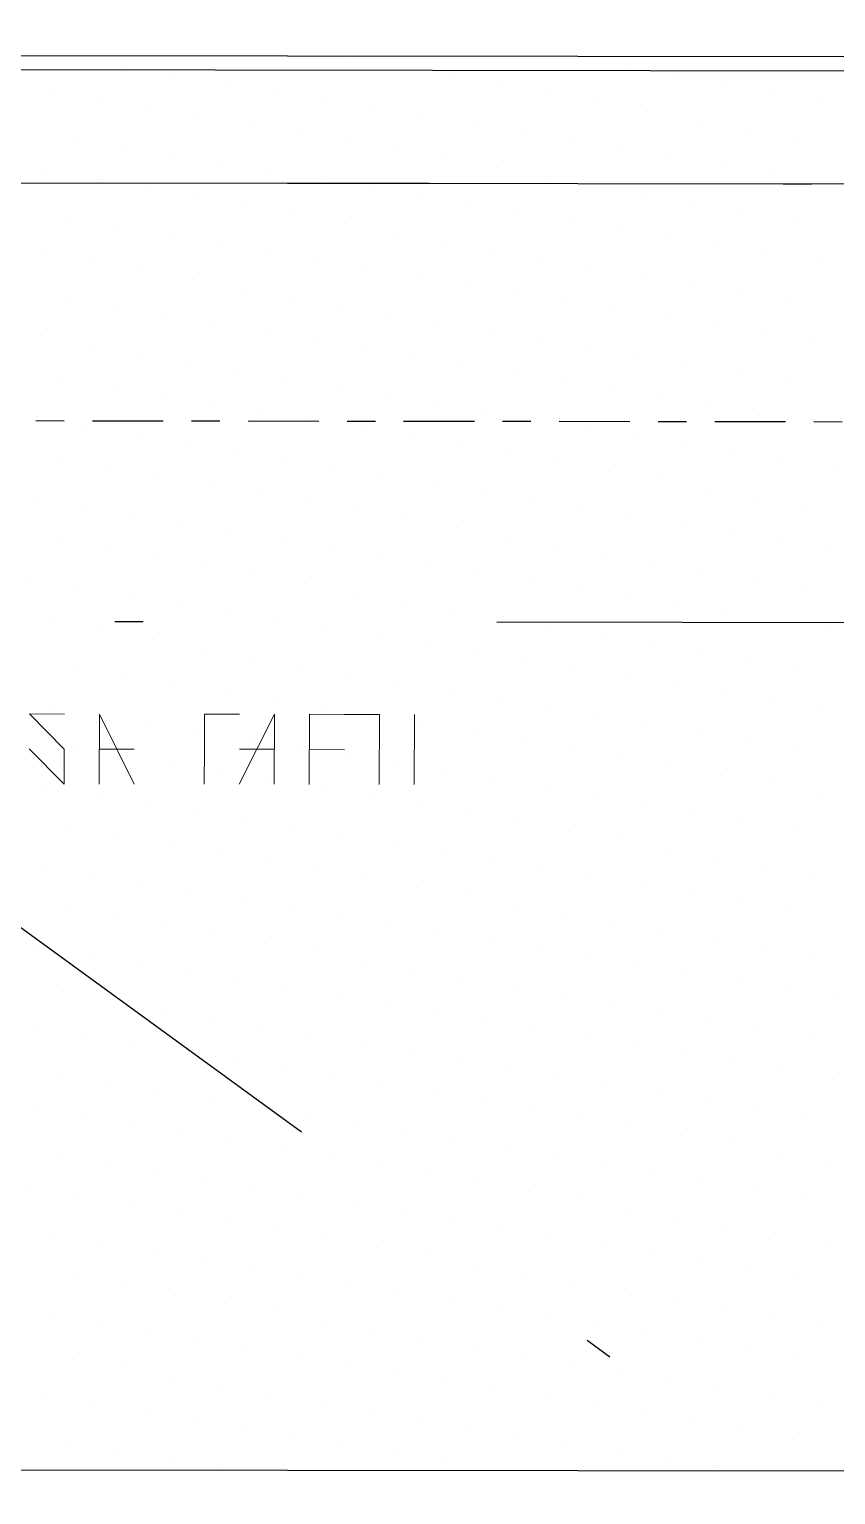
# Model space of a CAD drawing. Header units: millimetres. Extents: x 400382 to 401267, y 4543945 to 4544126.
# Drawn here: x 400735.79 to 400738.64, y 4544010.64 to 4544015.81 of the extents above; entities that cross this region are included whole.
import ezdxf

# ---------------------------------------------------------------- set-up
doc = ezdxf.new("R2010")
doc.units = ezdxf.units.MM
doc.linetypes.add('CENTER', pattern=[2, 1.25, -0.25, 0.25, -0.25])
doc.linetypes.add('DASHDOT2', pattern=[0.5, 0.25, -0.125, 0, -0.125])
for name, color, linetype in [('kiriş prota', 6, 'Continuous'), ('kolon tarama prota', 252, 'Continuous'), ('not yazısı prota', 6, 'Continuous'), ('PRT-AL-TUNEL_EKSENI', 14, 'DASHDOT2'), ('skesit prota', 7, 'Continuous'), ('st-s_kolon tarama', 252, 'Continuous'), ('st_s_ölçü', 4, 'Continuous'), ('temel prota', 6, 'Continuous')]:
    doc.layers.add(name, color=color, linetype=linetype)

msp = doc.modelspace()

# ---------------------------------------------------------------- hatches: boundary and pattern name
at = {"layer": 'kolon tarama prota'}
h = msp.add_hatch(color=256, dxfattribs=at)
h.dxf.hatch_style = 1
h.paths.add_polyline_path([(400803.72632, 4544009.33707), (400715.93468, 4544073.28909), (400690.79298, 4544038.77523), (400692.00541, 4544037.89203), (400705.8401, 4544027.81608), (400705.82967, 4544017.50939), (400720.00495, 4544017.49169), (400733.14296, 4544007.9252), (400805.78903, 4544007.83448)])
h.paths.add_polyline_path([(400733.45489, 4544009.92483), (400720.72959, 4544019.1908), (400707.52936, 4544019.20728), (400707.54135, 4544028.80376), (400693.46935, 4544039.05249), (400716.49142, 4544070.65657), (400799.97638, 4544009.84175)], flags=16)
h.paths.add_polyline_path([(400750.0006, 4544017.95423), (400750.00216, 4544019.20424), (400747.90215, 4544019.20686), (400747.90058, 4544017.95685), (400746.43136, 4544017.95869), (400746.4411, 4544025.75874), (400750.64986, 4544025.75349), (400750.6483, 4544024.50348), (400752.74831, 4544024.50085), (400752.74935, 4544025.75086), (400762.30539, 4544025.73893), (400762.30436, 4544024.48873), (400764.03966, 4544024.48656), (400764.03148, 4544017.93671), (400761.73966, 4544017.93957), (400761.74122, 4544019.18958), (400759.64121, 4544019.1922), (400759.63964, 4544017.94219)], flags=0)
h.paths.add_polyline_path([(400750.30098, 4544018.25386), (400750.30254, 4544019.50387), (400747.60252, 4544019.50724), (400747.60096, 4544018.25723), (400746.73174, 4544018.25832), (400746.74073, 4544025.45836), (400750.34948, 4544025.45386), (400750.34792, 4544024.20385), (400753.04794, 4544024.20048), (400753.0495, 4544025.45049), (400762.00554, 4544025.4393), (400762.00398, 4544024.1891), (400763.73928, 4544024.18693), (400763.73185, 4544018.23709), (400762.04004, 4544018.2392), (400762.0416, 4544019.48921), (400759.34158, 4544019.49258), (400759.34002, 4544018.24257)], flags=0)
h.paths.add_polyline_path([(400728.48066, 4544057.22162), (400728.23818, 4544057.39825), (400729.41578, 4544059.01483), (400729.65826, 4544058.83819)], flags=0)

# ---------------------------------------------------------------- linework, layer by layer
at = {"layer": 'kiriş prota'}
msp.add_line((400665.99264, 4544015.35912), (400817.49366, 4544015.16992), dxfattribs=at)
at = {"layer": 'not yazısı prota'}
for p, q in [((400732.39365, 4544015.7262), (400741.39371, 4544015.71496)), ((400741.38746, 4544010.71493), (400732.3874, 4544010.72617))]:
    msp.add_line(p, q, dxfattribs=at)
at = {"layer": 'PRT-AL-TUNEL_EKSENI', "ltscale": 10}
for p, q in [((400744.99527, 4544005.91038), (400691.19789, 4544045.09921)), ((400658.20408, 4544015.36885), (400821.39805, 4544015.16505)), ((400660.94168, 4544013.81542), (400824.13565, 4544013.61161))]:
    msp.add_line(p, q, dxfattribs=at)
at = {"layer": 'skesit prota', "linetype": 'CENTER', "ltscale": 0.2}
msp.add_line((400722.26236, 4544014.44816), (400801.22832, 4544014.34954), dxfattribs=at)
at = {"layer": 'st-s_kolon tarama', "color": 253, "linetype": 'Continuous', "ltscale": 0.001}
for p, q in [((400735.95695, 4544015.71684), (400735.95695, 4544015.71684)), ((400736.92568, 4544015.69871), (400736.92568, 4544015.69871)), ((400737.71936, 4544015.70988), (400737.71936, 4544015.70988)), ((400736.132, 4544015.68755), (400736.132, 4544015.68755)), ((400736.30706, 4544015.65826), (400736.30706, 4544015.65826)), ((400737.10073, 4544015.66942), (400737.10073, 4544015.66942)), ((400737.27579, 4544015.64013), (400737.27579, 4544015.64013)), ((400737.89441, 4544015.68059), (400737.89441, 4544015.68059)), ((400738.06947, 4544015.6513), (400738.06947, 4544015.6513)), ((400735.86349, 4544015.58851), (400735.86349, 4544015.58851)), ((400736.48211, 4544015.62897), (400736.48211, 4544015.62897)), ((400736.65717, 4544015.59968), (400736.65717, 4544015.59968)), ((400737.45085, 4544015.61084), (400737.45085, 4544015.61084)), ((400738.24452, 4544015.62201), (400738.24452, 4544015.62201)), ((400738.41958, 4544015.59272), (400738.41958, 4544015.59272)), ((400736.03855, 4544015.55922), (400736.03855, 4544015.55922)), ((400736.83222, 4544015.57039), (400736.83222, 4544015.57039)), ((400737.00728, 4544015.5411), (400737.00728, 4544015.5411)), ((400737.6259, 4544015.58155), (400737.6259, 4544015.58155)), ((400737.80096, 4544015.55226), (400737.80096, 4544015.55226)), ((400738.59464, 4544015.56343), (400738.59464, 4544015.56343)), ((400736.2136, 4544015.52993), (400736.2136, 4544015.52993)), ((400736.38866, 4544015.50064), (400736.38866, 4544015.50064)), ((400737.18234, 4544015.51181), (400737.18234, 4544015.51181)), ((400737.35739, 4544015.48252), (400737.35739, 4544015.48252)), ((400737.97601, 4544015.52297), (400737.97601, 4544015.52297)), ((400738.15107, 4544015.49368), (400738.15107, 4544015.49368)), ((400735.94509, 4544015.43089), (400735.94509, 4544015.43089)), ((400736.56371, 4544015.47135), (400736.56371, 4544015.47135)), ((400736.73877, 4544015.44206), (400736.73877, 4544015.44206)), ((400737.53245, 4544015.45323), (400737.53245, 4544015.45323)), ((400738.32612, 4544015.46439), (400738.32612, 4544015.46439)), ((400738.50118, 4544015.4351), (400738.50118, 4544015.4351)), ((400736.12015, 4544015.4016), (400736.12015, 4544015.4016)), ((400736.91383, 4544015.41277), (400736.91383, 4544015.41277)), ((400737.08888, 4544015.38348), (400737.08888, 4544015.38348)), ((400737.7075, 4544015.42394), (400737.7075, 4544015.42394)), ((400737.88256, 4544015.39465), (400737.88256, 4544015.39465)), ((400736.2952, 4544015.37231), (400736.2952, 4544015.37231)), ((400736.47026, 4544015.34302), (400736.47026, 4544015.34302)), ((400737.26394, 4544015.35419), (400737.26394, 4544015.35419)), ((400738.05761, 4544015.36536), (400738.05761, 4544015.36536)), ((400738.23267, 4544015.33607), (400738.23267, 4544015.33607)), ((400735.85164, 4544015.30256), (400735.85164, 4544015.30256)), ((400736.64532, 4544015.31373), (400736.64532, 4544015.31373)), ((400736.82037, 4544015.28444), (400736.82037, 4544015.28444)), ((400737.43899, 4544015.3249), (400737.43899, 4544015.3249)), ((400737.61405, 4544015.29561), (400737.61405, 4544015.29561)), ((400738.40773, 4544015.30678), (400738.40773, 4544015.30678)), ((400738.58278, 4544015.27749), (400738.58278, 4544015.27749)), ((400736.02669, 4544015.27327), (400736.02669, 4544015.27327)), ((400736.20175, 4544015.24398), (400736.20175, 4544015.24398)), ((400736.99543, 4544015.25515), (400736.99543, 4544015.25515)), ((400737.17048, 4544015.22586), (400737.17048, 4544015.22586)), ((400737.7891, 4544015.26632), (400737.7891, 4544015.26632)), ((400737.96416, 4544015.23703), (400737.96416, 4544015.23703)), ((400736.37681, 4544015.21469), (400736.37681, 4544015.21469)), ((400736.55186, 4544015.1854), (400736.55186, 4544015.1854)), ((400737.34554, 4544015.19657), (400737.34554, 4544015.19657)), ((400738.13922, 4544015.20774), (400738.13922, 4544015.20774)), ((400738.31427, 4544015.17845), (400738.31427, 4544015.17845)), ((400735.93324, 4544015.14494), (400735.93324, 4544015.14494)), ((400736.72692, 4544015.15611), (400736.72692, 4544015.15611)), ((400736.90197, 4544015.12682), (400736.90197, 4544015.12682)), ((400737.52059, 4544015.16728), (400737.52059, 4544015.16728)), ((400737.69565, 4544015.13799), (400737.69565, 4544015.13799)), ((400738.48933, 4544015.14916), (400738.48933, 4544015.14916)), ((400736.1083, 4544015.11565), (400736.1083, 4544015.11565)), ((400736.28335, 4544015.08636), (400736.28335, 4544015.08636)), ((400737.07703, 4544015.09753), (400737.07703, 4544015.09753)), ((400737.25208, 4544015.06824), (400737.25208, 4544015.06824)), ((400737.87071, 4544015.1087), (400737.87071, 4544015.1087)), ((400738.04576, 4544015.07941), (400738.04576, 4544015.07941)), ((400735.83979, 4544015.01661), (400735.83979, 4544015.01661)), ((400736.45841, 4544015.05707), (400736.45841, 4544015.05707)), ((400736.63346, 4544015.02778), (400736.63346, 4544015.02778)), ((400737.42714, 4544015.03895), (400737.42714, 4544015.03895)), ((400738.22082, 4544015.05012), (400738.22082, 4544015.05012)), ((400738.39587, 4544015.02083), (400738.39587, 4544015.02083)), ((400736.01484, 4544014.98732), (400736.01484, 4544014.98732)), ((400736.80852, 4544014.99849), (400736.80852, 4544014.99849)), ((400736.98357, 4544014.9692), (400736.98357, 4544014.9692)), ((400737.6022, 4544015.00966), (400737.6022, 4544015.00966)), ((400737.77725, 4544014.98037), (400737.77725, 4544014.98037)), ((400738.57093, 4544014.99154), (400738.57093, 4544014.99154)), ((400736.1899, 4544014.95803), (400736.1899, 4544014.95803)), ((400736.36495, 4544014.92874), (400736.36495, 4544014.92874)), ((400737.15863, 4544014.93991), (400737.15863, 4544014.93991)), ((400737.95231, 4544014.95108), (400737.95231, 4544014.95108)), ((400738.12736, 4544014.92179), (400738.12736, 4544014.92179)), ((400736.54001, 4544014.89945), (400736.54001, 4544014.89945)), ((400736.71506, 4544014.87016), (400736.71506, 4544014.87016)), ((400737.33369, 4544014.91062), (400737.33369, 4544014.91062)), ((400737.50874, 4544014.88133), (400737.50874, 4544014.88133)), ((400738.30242, 4544014.8925), (400738.30242, 4544014.8925)), ((400738.47747, 4544014.86321), (400738.47747, 4544014.86321)), ((400735.92139, 4544014.859), (400735.92139, 4544014.859)), ((400736.09644, 4544014.82971), (400736.09644, 4544014.82971)), ((400736.89012, 4544014.84087), (400736.89012, 4544014.84087)), ((400737.06518, 4544014.81158), (400737.06518, 4544014.81158)), ((400737.6838, 4544014.85204), (400737.6838, 4544014.85204)), ((400737.85885, 4544014.82275), (400737.85885, 4544014.82275)), ((400736.2715, 4544014.80042), (400736.2715, 4544014.80042)), ((400736.44655, 4544014.77112), (400736.44655, 4544014.77112)), ((400737.24023, 4544014.78229), (400737.24023, 4544014.78229)), ((400738.03391, 4544014.79346), (400738.03391, 4544014.79346)), ((400738.20896, 4544014.76417), (400738.20896, 4544014.76417)), ((400735.82793, 4544014.73067), (400735.82793, 4544014.73067)), ((400736.62161, 4544014.74183), (400736.62161, 4544014.74183)), ((400736.79667, 4544014.71254), (400736.79667, 4544014.71254)), ((400737.41529, 4544014.753), (400737.41529, 4544014.753)), ((400737.59034, 4544014.72371), (400737.59034, 4544014.72371)), ((400738.38402, 4544014.73488), (400738.38402, 4544014.73488)), ((400738.55908, 4544014.70559), (400738.55908, 4544014.70559)), ((400736.00299, 4544014.70138), (400736.00299, 4544014.70138)), ((400736.17804, 4544014.67209), (400736.17804, 4544014.67209)), ((400736.97172, 4544014.68325), (400736.97172, 4544014.68325)), ((400737.14678, 4544014.65396), (400737.14678, 4544014.65396)), ((400737.7654, 4544014.69442), (400737.7654, 4544014.69442)), ((400737.94045, 4544014.66513), (400737.94045, 4544014.66513)), ((400736.3531, 4544014.6428), (400736.3531, 4544014.6428)), ((400736.52816, 4544014.61351), (400736.52816, 4544014.61351)), ((400737.32183, 4544014.62467), (400737.32183, 4544014.62467)), ((400738.11551, 4544014.63584), (400738.11551, 4544014.63584)), ((400738.29057, 4544014.60655), (400738.29057, 4544014.60655)), ((400735.90953, 4544014.57305), (400735.90953, 4544014.57305)), ((400736.70321, 4544014.58422), (400736.70321, 4544014.58422)), ((400736.87827, 4544014.55493), (400736.87827, 4544014.55493)), ((400737.49689, 4544014.59538), (400737.49689, 4544014.59538)), ((400737.67194, 4544014.56609), (400737.67194, 4544014.56609)), ((400738.46562, 4544014.57726), (400738.46562, 4544014.57726)), ((400736.08459, 4544014.54376), (400736.08459, 4544014.54376)), ((400736.25965, 4544014.51447), (400736.25965, 4544014.51447)), ((400737.05332, 4544014.52564), (400737.05332, 4544014.52564)), ((400737.847, 4544014.5368), (400737.847, 4544014.5368)), ((400738.02206, 4544014.50751), (400738.02206, 4544014.50751)), ((400736.4347, 4544014.48518), (400736.4347, 4544014.48518)), ((400736.60976, 4544014.45589), (400736.60976, 4544014.45589)), ((400737.22838, 4544014.49635), (400737.22838, 4544014.49635)), ((400737.40343, 4544014.46706), (400737.40343, 4544014.46706)), ((400738.19711, 4544014.47822), (400738.19711, 4544014.47822)), ((400738.37217, 4544014.44893), (400738.37217, 4544014.44893)), ((400735.81608, 4544014.44472), (400735.81608, 4544014.44472)), ((400735.99114, 4544014.41543), (400735.99114, 4544014.41543)), ((400736.78481, 4544014.4266), (400736.78481, 4544014.4266)), ((400736.95987, 4544014.39731), (400736.95987, 4544014.39731)), ((400737.57849, 4544014.43777), (400737.57849, 4544014.43777)), ((400737.75355, 4544014.40848), (400737.75355, 4544014.40848)), ((400738.54722, 4544014.41964), (400738.54722, 4544014.41964)), ((400736.16619, 4544014.38614), (400736.16619, 4544014.38614)), ((400736.34125, 4544014.35685), (400736.34125, 4544014.35685)), ((400737.13492, 4544014.36802), (400737.13492, 4544014.36802)), ((400737.9286, 4544014.37919), (400737.9286, 4544014.37919)), ((400738.10366, 4544014.3499), (400738.10366, 4544014.3499)), ((400736.5163, 4544014.32756), (400736.5163, 4544014.32756)), ((400736.69136, 4544014.29827), (400736.69136, 4544014.29827)), ((400737.30998, 4544014.33873), (400737.30998, 4544014.33873)), ((400737.48504, 4544014.30944), (400737.48504, 4544014.30944)), ((400738.27871, 4544014.32061), (400738.27871, 4544014.32061)), ((400738.45377, 4544014.29132), (400738.45377, 4544014.29132)), ((400735.89768, 4544014.2871), (400735.89768, 4544014.2871)), ((400736.07274, 4544014.25781), (400736.07274, 4544014.25781)), ((400736.86641, 4544014.26898), (400736.86641, 4544014.26898)), ((400737.04147, 4544014.23969), (400737.04147, 4544014.23969)), ((400737.66009, 4544014.28015), (400737.66009, 4544014.28015)), ((400737.83515, 4544014.25086), (400737.83515, 4544014.25086)), ((400738.62882, 4544014.26202), (400738.62882, 4544014.26202)), ((400736.24779, 4544014.22852), (400736.24779, 4544014.22852)), ((400736.42285, 4544014.19923), (400736.42285, 4544014.19923)), ((400737.21653, 4544014.2104), (400737.21653, 4544014.2104)), ((400738.0102, 4544014.22157), (400738.0102, 4544014.22157)), ((400738.18526, 4544014.19228), (400738.18526, 4544014.19228)), ((400735.80423, 4544014.15877), (400735.80423, 4544014.15877)), ((400736.5979, 4544014.16994), (400736.5979, 4544014.16994)), ((400736.77296, 4544014.14065), (400736.77296, 4544014.14065)), ((400737.39158, 4544014.18111), (400737.39158, 4544014.18111)), ((400737.56664, 4544014.15182), (400737.56664, 4544014.15182)), ((400738.36031, 4544014.16299), (400738.36031, 4544014.16299)), ((400735.97928, 4544014.12948), (400735.97928, 4544014.12948)), ((400736.15434, 4544014.10019), (400736.15434, 4544014.10019)), ((400736.94802, 4544014.11136), (400736.94802, 4544014.11136)), ((400737.74169, 4544014.12253), (400737.74169, 4544014.12253)), ((400737.91675, 4544014.09324), (400737.91675, 4544014.09324)), ((400738.53537, 4544014.1337), (400738.53537, 4544014.1337)), ((400736.32939, 4544014.0709), (400736.32939, 4544014.0709)), ((400736.50445, 4544014.04161), (400736.50445, 4544014.04161)), ((400737.12307, 4544014.08207), (400737.12307, 4544014.08207)), ((400737.29813, 4544014.05278), (400737.29813, 4544014.05278)), ((400738.0918, 4544014.06395), (400738.0918, 4544014.06395)), ((400738.26686, 4544014.03466), (400738.26686, 4544014.03466)), ((400735.88583, 4544014.00115), (400735.88583, 4544014.00115)), ((400736.67951, 4544014.01232), (400736.67951, 4544014.01232)), ((400736.85456, 4544013.98303), (400736.85456, 4544013.98303)), ((400737.47318, 4544014.02349), (400737.47318, 4544014.02349)), ((400737.64824, 4544013.9942), (400737.64824, 4544013.9942)), ((400738.44192, 4544014.00537), (400738.44192, 4544014.00537)), ((400736.06088, 4544013.97186), (400736.06088, 4544013.97186)), ((400736.23594, 4544013.94257), (400736.23594, 4544013.94257)), ((400737.02962, 4544013.95374), (400737.02962, 4544013.95374)), ((400737.82329, 4544013.96491), (400737.82329, 4544013.96491)), ((400737.99835, 4544013.93562), (400737.99835, 4544013.93562)), ((400738.61697, 4544013.97608), (400738.61697, 4544013.97608)), ((400736.41099, 4544013.91328), (400736.41099, 4544013.91328)), ((400736.58605, 4544013.88399), (400736.58605, 4544013.88399)), ((400737.20467, 4544013.92445), (400737.20467, 4544013.92445)), ((400737.37973, 4544013.89516), (400737.37973, 4544013.89516)), ((400738.17341, 4544013.90633), (400738.17341, 4544013.90633)), ((400738.34846, 4544013.87704), (400738.34846, 4544013.87704)), ((400735.79237, 4544013.87283), (400735.79237, 4544013.87283)), ((400735.96743, 4544013.84353), (400735.96743, 4544013.84353)), ((400736.76111, 4544013.8547), (400736.76111, 4544013.8547)), ((400736.93616, 4544013.82541), (400736.93616, 4544013.82541)), ((400737.55478, 4544013.86587), (400737.55478, 4544013.86587)), ((400737.72984, 4544013.83658), (400737.72984, 4544013.83658)), ((400738.52352, 4544013.84775), (400738.52352, 4544013.84775)), ((400736.14248, 4544013.81424), (400736.14248, 4544013.81424)), ((400736.31754, 4544013.78495), (400736.31754, 4544013.78495)), ((400737.11122, 4544013.79612), (400737.11122, 4544013.79612)), ((400737.9049, 4544013.80729), (400737.9049, 4544013.80729)), ((400738.07995, 4544013.778), (400738.07995, 4544013.778)), ((400736.4926, 4544013.75566), (400736.4926, 4544013.75566)), ((400736.66765, 4544013.72637), (400736.66765, 4544013.72637)), ((400737.28627, 4544013.76683), (400737.28627, 4544013.76683)), ((400737.46133, 4544013.73754), (400737.46133, 4544013.73754)), ((400738.25501, 4544013.74871), (400738.25501, 4544013.74871)), ((400735.87397, 4544013.71521), (400735.87397, 4544013.71521)), ((400736.04903, 4544013.68592), (400736.04903, 4544013.68592)), ((400736.84271, 4544013.69708), (400736.84271, 4544013.69708)), ((400737.63639, 4544013.70825), (400737.63639, 4544013.70825)), ((400737.81144, 4544013.67896), (400737.81144, 4544013.67896)), ((400738.43006, 4544013.71942), (400738.43006, 4544013.71942)), ((400738.60512, 4544013.69013), (400738.60512, 4544013.69013)), ((400736.22409, 4544013.65663), (400736.22409, 4544013.65663)), ((400736.39914, 4544013.62734), (400736.39914, 4544013.62734)), ((400737.01776, 4544013.66779), (400737.01776, 4544013.66779)), ((400737.19282, 4544013.6385), (400737.19282, 4544013.6385)), ((400737.9865, 4544013.64967), (400737.9865, 4544013.64967)), ((400738.16155, 4544013.62038), (400738.16155, 4544013.62038)), ((400736.5742, 4544013.59805), (400736.5742, 4544013.59805)), ((400736.74925, 4544013.56876), (400736.74925, 4544013.56876)), ((400737.36788, 4544013.60921), (400737.36788, 4544013.60921)), ((400737.54293, 4544013.57992), (400737.54293, 4544013.57992)), ((400738.33661, 4544013.59109), (400738.33661, 4544013.59109)), ((400735.95558, 4544013.55759), (400735.95558, 4544013.55759)), ((400736.13063, 4544013.5283), (400736.13063, 4544013.5283)), ((400736.92431, 4544013.53947), (400736.92431, 4544013.53947)), ((400737.71799, 4544013.55063), (400737.71799, 4544013.55063)), ((400737.89304, 4544013.52134), (400737.89304, 4544013.52134)), ((400738.51166, 4544013.5618), (400738.51166, 4544013.5618)), ((400736.30569, 4544013.49901), (400736.30569, 4544013.49901)), ((400736.48074, 4544013.46972), (400736.48074, 4544013.46972)), ((400737.09936, 4544013.51018), (400737.09936, 4544013.51018)), ((400737.27442, 4544013.48089), (400737.27442, 4544013.48089)), ((400738.0681, 4544013.49205), (400738.0681, 4544013.49205)), ((400738.24315, 4544013.46276), (400738.24315, 4544013.46276)), ((400735.86212, 4544013.42926), (400735.86212, 4544013.42926)), ((400736.6558, 4544013.44043), (400736.6558, 4544013.44043)), ((400736.83085, 4544013.41114), (400736.83085, 4544013.41114)), ((400737.44948, 4544013.4516), (400737.44948, 4544013.4516)), ((400737.62453, 4544013.42231), (400737.62453, 4544013.42231)), ((400738.41821, 4544013.43347), (400738.41821, 4544013.43347)), ((400736.03718, 4544013.39997), (400736.03718, 4544013.39997)), ((400736.21223, 4544013.37068), (400736.21223, 4544013.37068)), ((400737.00591, 4544013.38185), (400737.00591, 4544013.38185)), ((400737.79959, 4544013.39302), (400737.79959, 4544013.39302)), ((400737.97464, 4544013.36373), (400737.97464, 4544013.36373)), ((400738.59327, 4544013.40418), (400738.59327, 4544013.40418)), ((400736.38729, 4544013.34139), (400736.38729, 4544013.34139)), ((400736.56234, 4544013.3121), (400736.56234, 4544013.3121)), ((400737.18097, 4544013.35256), (400737.18097, 4544013.35256)), ((400737.35602, 4544013.32327), (400737.35602, 4544013.32327)), ((400738.1497, 4544013.33443), (400738.1497, 4544013.33443)), ((400735.94372, 4544013.27164), (400735.94372, 4544013.27164)), ((400736.7374, 4544013.28281), (400736.7374, 4544013.28281)), ((400737.53108, 4544013.29398), (400737.53108, 4544013.29398)), ((400737.70613, 4544013.26469), (400737.70613, 4544013.26469)), ((400738.32476, 4544013.30514), (400738.32476, 4544013.30514)), ((400738.49981, 4544013.27585), (400738.49981, 4544013.27585)), ((400736.11878, 4544013.24235), (400736.11878, 4544013.24235)), ((400736.29383, 4544013.21306), (400736.29383, 4544013.21306)), ((400736.91246, 4544013.25352), (400736.91246, 4544013.25352)), ((400737.08751, 4544013.22423), (400737.08751, 4544013.22423)), ((400737.88119, 4544013.2354), (400737.88119, 4544013.2354)), ((400738.05625, 4544013.20611), (400738.05625, 4544013.20611)), ((400736.46889, 4544013.18377), (400736.46889, 4544013.18377)), ((400736.64395, 4544013.15448), (400736.64395, 4544013.15448)), ((400737.26257, 4544013.19494), (400737.26257, 4544013.19494)), ((400737.43762, 4544013.16565), (400737.43762, 4544013.16565)), ((400738.2313, 4544013.17682), (400738.2313, 4544013.17682)), ((400735.85027, 4544013.14331), (400735.85027, 4544013.14331)), ((400736.02532, 4544013.11402), (400736.02532, 4544013.11402)), ((400736.819, 4544013.12519), (400736.819, 4544013.12519)), ((400737.61268, 4544013.13636), (400737.61268, 4544013.13636)), ((400737.78773, 4544013.10707), (400737.78773, 4544013.10707)), ((400738.40636, 4544013.14753), (400738.40636, 4544013.14753)), ((400738.58141, 4544013.11824), (400738.58141, 4544013.11824)), ((400736.20038, 4544013.08473), (400736.20038, 4544013.08473)), ((400736.37544, 4544013.05544), (400736.37544, 4544013.05544)), ((400736.99406, 4544013.0959), (400736.99406, 4544013.0959)), ((400737.16911, 4544013.06661), (400737.16911, 4544013.06661)), ((400737.96279, 4544013.07778), (400737.96279, 4544013.07778)), ((400738.13785, 4544013.04849), (400738.13785, 4544013.04849)), ((400736.55049, 4544013.02615), (400736.55049, 4544013.02615)), ((400736.72555, 4544012.99686), (400736.72555, 4544012.99686)), ((400737.34417, 4544013.03732), (400737.34417, 4544013.03732)), ((400737.51922, 4544013.00803), (400737.51922, 4544013.00803)), ((400738.3129, 4544013.0192), (400738.3129, 4544013.0192)), ((400735.93187, 4544012.98569), (400735.93187, 4544012.98569)), ((400736.10693, 4544012.9564), (400736.10693, 4544012.9564)), ((400736.9006, 4544012.96757), (400736.9006, 4544012.96757)), ((400737.69428, 4544012.97874), (400737.69428, 4544012.97874)), ((400737.86934, 4544012.94945), (400737.86934, 4544012.94945)), ((400738.48796, 4544012.98991), (400738.48796, 4544012.98991)), ((400736.28198, 4544012.92711), (400736.28198, 4544012.92711)), ((400736.45704, 4544012.89782), (400736.45704, 4544012.89782)), ((400737.07566, 4544012.93828), (400737.07566, 4544012.93828)), ((400737.25071, 4544012.90899), (400737.25071, 4544012.90899)), ((400738.04439, 4544012.92016), (400738.04439, 4544012.92016)), ((400735.83842, 4544012.85736), (400735.83842, 4544012.85736)), ((400736.63209, 4544012.86853), (400736.63209, 4544012.86853)), ((400737.42577, 4544012.8797), (400737.42577, 4544012.8797)), ((400737.60083, 4544012.85041), (400737.60083, 4544012.85041)), ((400738.21945, 4544012.89087), (400738.21945, 4544012.89087)), ((400738.3945, 4544012.86158), (400738.3945, 4544012.86158)), ((400736.01347, 4544012.82807), (400736.01347, 4544012.82807)), ((400736.18853, 4544012.79878), (400736.18853, 4544012.79878)), ((400736.80715, 4544012.83924), (400736.80715, 4544012.83924)), ((400736.9822, 4544012.80995), (400736.9822, 4544012.80995)), ((400737.77588, 4544012.82112), (400737.77588, 4544012.82112)), ((400737.95094, 4544012.79183), (400737.95094, 4544012.79183)), ((400738.56956, 4544012.83229), (400738.56956, 4544012.83229)), ((400736.36358, 4544012.76949), (400736.36358, 4544012.76949)), ((400736.53864, 4544012.7402), (400736.53864, 4544012.7402)), ((400737.15726, 4544012.78066), (400737.15726, 4544012.78066)), ((400737.33232, 4544012.75137), (400737.33232, 4544012.75137)), ((400738.12599, 4544012.76254), (400738.12599, 4544012.76254)), ((400735.92002, 4544012.69975), (400735.92002, 4544012.69975)), ((400736.71369, 4544012.71091), (400736.71369, 4544012.71091)), ((400737.50737, 4544012.72208), (400737.50737, 4544012.72208)), ((400737.68243, 4544012.69279), (400737.68243, 4544012.69279)), ((400738.30105, 4544012.73325), (400738.30105, 4544012.73325)), ((400738.4761, 4544012.70396), (400738.4761, 4544012.70396)), ((400736.09507, 4544012.67046), (400736.09507, 4544012.67046)), ((400736.27013, 4544012.64117), (400736.27013, 4544012.64117)), ((400736.88875, 4544012.68162), (400736.88875, 4544012.68162)), ((400737.06381, 4544012.65233), (400737.06381, 4544012.65233)), ((400737.85748, 4544012.6635), (400737.85748, 4544012.6635)), ((400738.03254, 4544012.63421), (400738.03254, 4544012.63421)), ((400736.44518, 4544012.61188), (400736.44518, 4544012.61188)), ((400736.62024, 4544012.58259), (400736.62024, 4544012.58259)), ((400737.23886, 4544012.62304), (400737.23886, 4544012.62304)), ((400737.41392, 4544012.59375), (400737.41392, 4544012.59375)), ((400738.20759, 4544012.60492), (400738.20759, 4544012.60492)), ((400735.82656, 4544012.57142), (400735.82656, 4544012.57142)), ((400736.00162, 4544012.54213), (400736.00162, 4544012.54213)), ((400736.7953, 4544012.5533), (400736.7953, 4544012.5533)), ((400737.58897, 4544012.56446), (400737.58897, 4544012.56446)), ((400737.76403, 4544012.53517), (400737.76403, 4544012.53517)), ((400738.38265, 4544012.57563), (400738.38265, 4544012.57563)), ((400738.55771, 4544012.54634), (400738.55771, 4544012.54634)), ((400736.17667, 4544012.51284), (400736.17667, 4544012.51284)), ((400736.35173, 4544012.48355), (400736.35173, 4544012.48355)), ((400736.97035, 4544012.52401), (400736.97035, 4544012.52401)), ((400737.14541, 4544012.49472), (400737.14541, 4544012.49472)), ((400737.93908, 4544012.50588), (400737.93908, 4544012.50588)), ((400736.52679, 4544012.45426), (400736.52679, 4544012.45426)), ((400737.32046, 4544012.46543), (400737.32046, 4544012.46543)), ((400737.49552, 4544012.43614), (400737.49552, 4544012.43614)), ((400738.11414, 4544012.47659), (400738.11414, 4544012.47659)), ((400738.2892, 4544012.4473), (400738.2892, 4544012.4473)), ((400735.90816, 4544012.4138), (400735.90816, 4544012.4138)), ((400736.08322, 4544012.38451), (400736.08322, 4544012.38451)), ((400736.70184, 4544012.42497), (400736.70184, 4544012.42497)), ((400736.8769, 4544012.39568), (400736.8769, 4544012.39568)), ((400737.67057, 4544012.40684), (400737.67057, 4544012.40684)), ((400737.84563, 4544012.37755), (400737.84563, 4544012.37755)), ((400738.46425, 4544012.41801), (400738.46425, 4544012.41801)), ((400738.63931, 4544012.38872), (400738.63931, 4544012.38872)), ((400736.25828, 4544012.35522), (400736.25828, 4544012.35522)), ((400736.43333, 4544012.32593), (400736.43333, 4544012.32593)), ((400737.05195, 4544012.36639), (400737.05195, 4544012.36639)), ((400737.22701, 4544012.3371), (400737.22701, 4544012.3371)), ((400738.02069, 4544012.34826), (400738.02069, 4544012.34826)), ((400735.81471, 4544012.28547), (400735.81471, 4544012.28547)), ((400736.60839, 4544012.29664), (400736.60839, 4544012.29664)), ((400737.40206, 4544012.30781), (400737.40206, 4544012.30781)), ((400737.57712, 4544012.27852), (400737.57712, 4544012.27852)), ((400738.19574, 4544012.31897), (400738.19574, 4544012.31897)), ((400738.3708, 4544012.28968), (400738.3708, 4544012.28968)), ((400735.98977, 4544012.25618), (400735.98977, 4544012.25618)), ((400736.16482, 4544012.22689), (400736.16482, 4544012.22689)), ((400736.78344, 4544012.26735), (400736.78344, 4544012.26735)), ((400736.9585, 4544012.23806), (400736.9585, 4544012.23806)), ((400737.75218, 4544012.24923), (400737.75218, 4544012.24923)), ((400737.92723, 4544012.21994), (400737.92723, 4544012.21994)), ((400738.54585, 4544012.26039), (400738.54585, 4544012.26039)), ((400736.33988, 4544012.1976), (400736.33988, 4544012.1976)), ((400736.51493, 4544012.16831), (400736.51493, 4544012.16831)), ((400737.13355, 4544012.20877), (400737.13355, 4544012.20877)), ((400737.30861, 4544012.17948), (400737.30861, 4544012.17948)), ((400738.10229, 4544012.19065), (400738.10229, 4544012.19065)), ((400735.89631, 4544012.12785), (400735.89631, 4544012.12785)), ((400736.68999, 4544012.13902), (400736.68999, 4544012.13902)), ((400737.48367, 4544012.15019), (400737.48367, 4544012.15019)), ((400737.65872, 4544012.1209), (400737.65872, 4544012.1209)), ((400738.27734, 4544012.16136), (400738.27734, 4544012.16136)), ((400738.4524, 4544012.13207), (400738.4524, 4544012.13207)), ((400736.07137, 4544012.09856), (400736.07137, 4544012.09856)), ((400736.24642, 4544012.06927), (400736.24642, 4544012.06927)), ((400736.86504, 4544012.10973), (400736.86504, 4544012.10973)), ((400737.0401, 4544012.08044), (400737.0401, 4544012.08044)), ((400737.83378, 4544012.09161), (400737.83378, 4544012.09161)), ((400738.62745, 4544012.10278), (400738.62745, 4544012.10278)), ((400736.42148, 4544012.03998), (400736.42148, 4544012.03998)), ((400737.21516, 4544012.05115), (400737.21516, 4544012.05115)), ((400737.39021, 4544012.02186), (400737.39021, 4544012.02186)), ((400738.00883, 4544012.06232), (400738.00883, 4544012.06232)), ((400738.18389, 4544012.03303), (400738.18389, 4544012.03303)), ((400735.80286, 4544011.99952), (400735.80286, 4544011.99952)), ((400735.97791, 4544011.97023), (400735.97791, 4544011.97023)), ((400736.59653, 4544012.01069), (400736.59653, 4544012.01069)), ((400736.77159, 4544011.9814), (400736.77159, 4544011.9814)), ((400737.56527, 4544011.99257), (400737.56527, 4544011.99257)), ((400737.74032, 4544011.96328), (400737.74032, 4544011.96328)), ((400738.35894, 4544012.00374), (400738.35894, 4544012.00374)), ((400738.534, 4544011.97445), (400738.534, 4544011.97445)), ((400736.15297, 4544011.94094), (400736.15297, 4544011.94094)), ((400736.32802, 4544011.91165), (400736.32802, 4544011.91165)), ((400736.94665, 4544011.95211), (400736.94665, 4544011.95211)), ((400737.1217, 4544011.92282), (400737.1217, 4544011.92282)), ((400737.91538, 4544011.93399), (400737.91538, 4544011.93399)), ((400736.50308, 4544011.88236), (400736.50308, 4544011.88236)), ((400737.29676, 4544011.89353), (400737.29676, 4544011.89353)), ((400737.47181, 4544011.86424), (400737.47181, 4544011.86424)), ((400738.09043, 4544011.9047), (400738.09043, 4544011.9047)), ((400738.26549, 4544011.87541), (400738.26549, 4544011.87541)), ((400735.88446, 4544011.8419), (400735.88446, 4544011.8419)), ((400736.05951, 4544011.81261), (400736.05951, 4544011.81261)), ((400736.67814, 4544011.85307), (400736.67814, 4544011.85307)), ((400736.85319, 4544011.82378), (400736.85319, 4544011.82378)), ((400737.64687, 4544011.83495), (400737.64687, 4544011.83495)), ((400737.82192, 4544011.80566), (400737.82192, 4544011.80566)), ((400738.44055, 4544011.84612), (400738.44055, 4544011.84612)), ((400738.6156, 4544011.81683), (400738.6156, 4544011.81683)), ((400736.23457, 4544011.78332), (400736.23457, 4544011.78332)), ((400736.40963, 4544011.75403), (400736.40963, 4544011.75403)), ((400737.02825, 4544011.79449), (400737.02825, 4544011.79449)), ((400737.2033, 4544011.7652), (400737.2033, 4544011.7652)), ((400737.99698, 4544011.77637), (400737.99698, 4544011.77637)), ((400735.791, 4544011.71358), (400735.791, 4544011.71358)), ((400736.58468, 4544011.72474), (400736.58468, 4544011.72474)), ((400737.37836, 4544011.73591), (400737.37836, 4544011.73591)), ((400737.55341, 4544011.70662), (400737.55341, 4544011.70662)), ((400738.17204, 4544011.74708), (400738.17204, 4544011.74708)), ((400738.34709, 4544011.71779), (400738.34709, 4544011.71779)), ((400735.96606, 4544011.68429), (400735.96606, 4544011.68429)), ((400736.14112, 4544011.655), (400736.14112, 4544011.655)), ((400736.75974, 4544011.69545), (400736.75974, 4544011.69545)), ((400736.93479, 4544011.66616), (400736.93479, 4544011.66616)), ((400737.72847, 4544011.67733), (400737.72847, 4544011.67733)), ((400738.52215, 4544011.6885), (400738.52215, 4544011.6885)), ((400736.31617, 4544011.62571), (400736.31617, 4544011.62571)), ((400737.10985, 4544011.63687), (400737.10985, 4544011.63687)), ((400737.2849, 4544011.60758), (400737.2849, 4544011.60758)), ((400737.90353, 4544011.64804), (400737.90353, 4544011.64804)), ((400738.07858, 4544011.61875), (400738.07858, 4544011.61875)), ((400735.8726, 4544011.55596), (400735.8726, 4544011.55596)), ((400736.49123, 4544011.59642), (400736.49123, 4544011.59642)), ((400736.66628, 4544011.56713), (400736.66628, 4544011.56713)), ((400737.45996, 4544011.57829), (400737.45996, 4544011.57829)), ((400737.63502, 4544011.549), (400737.63502, 4544011.549)), ((400738.25364, 4544011.58946), (400738.25364, 4544011.58946)), ((400738.42869, 4544011.56017), (400738.42869, 4544011.56017)), ((400736.04766, 4544011.52667), (400736.04766, 4544011.52667)), ((400736.22272, 4544011.49738), (400736.22272, 4544011.49738)), ((400736.84134, 4544011.53784), (400736.84134, 4544011.53784)), ((400737.01639, 4544011.50855), (400737.01639, 4544011.50855)), ((400737.81007, 4544011.51971), (400737.81007, 4544011.51971)), ((400738.60375, 4544011.53088), (400738.60375, 4544011.53088)), ((400736.39777, 4544011.46809), (400736.39777, 4544011.46809)), ((400737.19145, 4544011.47925), (400737.19145, 4544011.47925)), ((400737.36651, 4544011.44996), (400737.36651, 4544011.44996)), ((400737.98513, 4544011.49042), (400737.98513, 4544011.49042)), ((400738.16018, 4544011.46113), (400738.16018, 4544011.46113)), ((400735.95421, 4544011.39834), (400735.95421, 4544011.39834)), ((400736.57283, 4544011.4388), (400736.57283, 4544011.4388)), ((400736.74788, 4544011.40951), (400736.74788, 4544011.40951)), ((400737.54156, 4544011.42067), (400737.54156, 4544011.42067)), ((400737.71662, 4544011.39138), (400737.71662, 4544011.39138)), ((400738.33524, 4544011.43184), (400738.33524, 4544011.43184)), ((400738.51029, 4544011.40255), (400738.51029, 4544011.40255)), ((400736.12926, 4544011.36905), (400736.12926, 4544011.36905)), ((400736.30432, 4544011.33976), (400736.30432, 4544011.33976)), ((400736.92294, 4544011.38022), (400736.92294, 4544011.38022)), ((400737.098, 4544011.35093), (400737.098, 4544011.35093)), ((400737.89167, 4544011.36209), (400737.89167, 4544011.36209)), ((400736.47937, 4544011.31047), (400736.47937, 4544011.31047)), ((400737.27305, 4544011.32164), (400737.27305, 4544011.32164)), ((400737.44811, 4544011.29235), (400737.44811, 4544011.29235)), ((400738.06673, 4544011.3328), (400738.06673, 4544011.3328)), ((400738.24178, 4544011.30351), (400738.24178, 4544011.30351)), ((400735.86075, 4544011.27001), (400735.86075, 4544011.27001)), ((400736.03581, 4544011.24072), (400736.03581, 4544011.24072)), ((400736.65443, 4544011.28118), (400736.65443, 4544011.28118)), ((400736.82949, 4544011.25189), (400736.82949, 4544011.25189)), ((400737.62316, 4544011.26306), (400737.62316, 4544011.26306)), ((400738.41684, 4544011.27422), (400738.41684, 4544011.27422)), ((400738.5919, 4544011.24493), (400738.5919, 4544011.24493)), ((400736.21086, 4544011.21143), (400736.21086, 4544011.21143)), ((400737.00454, 4544011.2226), (400737.00454, 4544011.2226)), ((400737.1796, 4544011.19331), (400737.1796, 4544011.19331)), ((400737.79822, 4544011.23377), (400737.79822, 4544011.23377)), ((400737.97327, 4544011.20448), (400737.97327, 4544011.20448)), ((400736.38592, 4544011.18214), (400736.38592, 4544011.18214)), ((400736.56097, 4544011.15285), (400736.56097, 4544011.15285)), ((400737.35465, 4544011.16402), (400737.35465, 4544011.16402)), ((400737.52971, 4544011.13473), (400737.52971, 4544011.13473)), ((400738.14833, 4544011.17519), (400738.14833, 4544011.17519)), ((400738.32339, 4544011.1459), (400738.32339, 4544011.1459)), ((400735.94235, 4544011.11239), (400735.94235, 4544011.11239)), ((400736.11741, 4544011.0831), (400736.11741, 4544011.0831)), ((400736.73603, 4544011.12356), (400736.73603, 4544011.12356)), ((400736.91109, 4544011.09427), (400736.91109, 4544011.09427)), ((400737.70476, 4544011.10544), (400737.70476, 4544011.10544)), ((400738.49844, 4544011.11661), (400738.49844, 4544011.11661)), ((400736.29246, 4544011.05381), (400736.29246, 4544011.05381)), ((400737.08614, 4544011.06498), (400737.08614, 4544011.06498)), ((400737.2612, 4544011.03569), (400737.2612, 4544011.03569)), ((400737.87982, 4544011.07615), (400737.87982, 4544011.07615)), ((400738.05488, 4544011.04686), (400738.05488, 4544011.04686)), ((400735.8489, 4544010.98406), (400735.8489, 4544010.98406)), ((400736.46752, 4544011.02452), (400736.46752, 4544011.02452)), ((400736.64258, 4544010.99523), (400736.64258, 4544010.99523)), ((400737.43625, 4544011.0064), (400737.43625, 4544011.0064)), ((400737.61131, 4544010.97711), (400737.61131, 4544010.97711)), ((400738.22993, 4544011.01757), (400738.22993, 4544011.01757)), ((400738.40499, 4544010.98828), (400738.40499, 4544010.98828)), ((400736.02395, 4544010.95477), (400736.02395, 4544010.95477)), ((400736.19901, 4544010.92548), (400736.19901, 4544010.92548)), ((400736.81763, 4544010.96594), (400736.81763, 4544010.96594)), ((400736.99269, 4544010.93665), (400736.99269, 4544010.93665)), ((400737.78637, 4544010.94782), (400737.78637, 4544010.94782)), ((400738.58004, 4544010.95899), (400738.58004, 4544010.95899)), ((400736.37407, 4544010.89619), (400736.37407, 4544010.89619)), ((400737.16774, 4544010.90736), (400737.16774, 4544010.90736)), ((400737.3428, 4544010.87807), (400737.3428, 4544010.87807)), ((400737.96142, 4544010.91853), (400737.96142, 4544010.91853)), ((400738.13648, 4544010.88924), (400738.13648, 4544010.88924)), ((400735.9305, 4544010.82644), (400735.9305, 4544010.82644)), ((400736.54912, 4544010.8669), (400736.54912, 4544010.8669)), ((400736.72418, 4544010.83761), (400736.72418, 4544010.83761)), ((400737.51786, 4544010.84878), (400737.51786, 4544010.84878)), ((400738.31153, 4544010.85995), (400738.31153, 4544010.85995)), ((400738.48659, 4544010.83066), (400738.48659, 4544010.83066)), ((400736.10556, 4544010.79715), (400736.10556, 4544010.79715)), ((400736.89923, 4544010.80832), (400736.89923, 4544010.80832)), ((400737.07429, 4544010.77903), (400737.07429, 4544010.77903)), ((400737.69291, 4544010.81949), (400737.69291, 4544010.81949)), ((400737.86797, 4544010.7902), (400737.86797, 4544010.7902)), ((400736.28061, 4544010.76786), (400736.28061, 4544010.76786)), ((400736.45567, 4544010.73857), (400736.45567, 4544010.73857)), ((400737.24934, 4544010.74974), (400737.24934, 4544010.74974)), ((400737.4244, 4544010.72045), (400737.4244, 4544010.72045)), ((400738.04302, 4544010.76091), (400738.04302, 4544010.76091)), ((400738.21808, 4544010.73162), (400738.21808, 4544010.73162))]:
    msp.add_line(p, q, dxfattribs=at)
at = {"layer": 'st_s_ölçü', "color": 6, "lineweight": 0}
for p, q in [((400735.91278, 4544013.3944), (400735.78902, 4544013.39455)), ((400735.78902, 4544013.39455), (400735.91262, 4544013.27064)), ((400736.03623, 4544013.14672), (400736.03654, 4544013.39424)), ((400736.03654, 4544013.39424), (400736.15999, 4544013.14657)), ((400736.40782, 4544013.39378), (400736.40766, 4544013.27002)), ((400736.40782, 4544013.39378), (400736.53158, 4544013.39362)), ((400736.53158, 4544013.39362), (400736.40782, 4544013.39378)), ((400736.53127, 4544013.1461), (400736.65534, 4544013.39347)), ((400736.65534, 4544013.39347), (400736.65503, 4544013.14595)), ((400736.77879, 4544013.14579), (400736.7791, 4544013.39332)), ((400736.7791, 4544013.39332), (400736.90286, 4544013.39316)), ((400736.90286, 4544013.39316), (400737.02662, 4544013.39301)), ((400737.02662, 4544013.39301), (400737.02631, 4544013.14549)), ((400737.15007, 4544013.14533), (400737.15038, 4544013.39285)), ((400735.91247, 4544013.14688), (400735.78886, 4544013.27079)), ((400735.91262, 4544013.27064), (400735.91247, 4544013.14688)), ((400736.03638, 4544013.27048), (400736.16014, 4544013.27033)), ((400736.40766, 4544013.27002), (400736.40751, 4544013.14626)), ((400736.40751, 4544013.14626), (400736.40766, 4544013.27002)), ((400736.40766, 4544013.27002), (400736.40766, 4544013.27002)), ((400736.53142, 4544013.26986), (400736.65518, 4544013.26971)), ((400736.77895, 4544013.26955), (400736.90271, 4544013.2694))]:
    msp.add_line(p, q, dxfattribs=at)
at = {"layer": 'temel prota', "color": 5}
msp.add_line((400665.99314, 4544015.75912), (400817.49416, 4544015.56992), dxfattribs=at)

doc.saveas('drawing.dxf')
